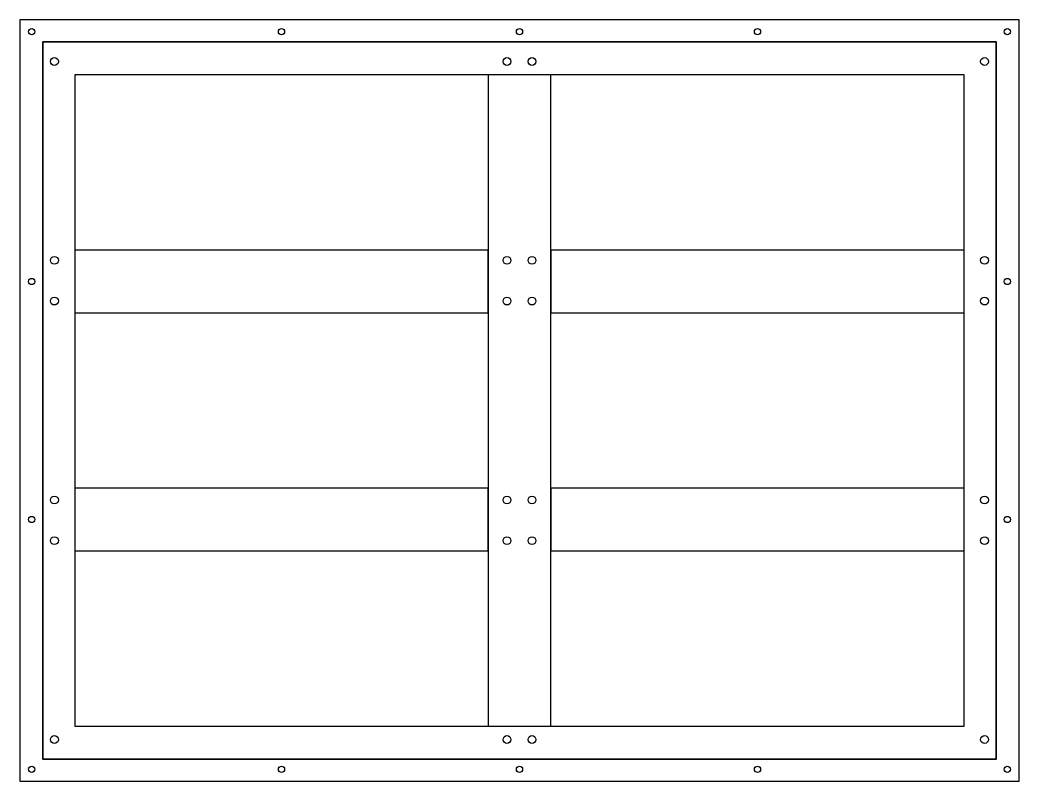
# Model space of a CAD drawing. Header units: inches. Extents: x 274 to 111780, y 464 to 1579898.
# Drawn here: x 54780 to 55418, y 1577073 to 1577559 of the extents above; entities that cross this region are included whole.
import ezdxf

# ---------------------------------------------------------------- set-up
doc = ezdxf.new("R2010")
doc.units = ezdxf.units.IN
doc.header["$MEASUREMENT"] = 0
doc.layers.add('cutout', color=2, linetype='Continuous')
doc.layers.add('Nep V', color=1, linetype='Continuous', lineweight=35)

msp = doc.modelspace()

# ---------------------------------------------------------------- linework, layer by layer
at = {"layer": 'cutout', "color": 1, "linetype": 'Continuous'}
for points in [[(54779.7, 1577072.5), (55417.7, 1577072.5), (55417.7, 1577558.5), (54779.7, 1577558.5)], [(54794.2, 1577086.5), (55403.2, 1577086.5), (55403.2, 1577544.5), (54794.2, 1577544.5)], [(54814.7, 1577107.5), (55382.7, 1577107.5), (55382.7, 1577523.5), (54814.7, 1577523.5)], [(55078.7, 1577107.5), (55118.7, 1577107.5), (55118.7, 1577523.5), (55078.7, 1577523.5)], [(55078.7, 1577371.5), (55078.7, 1577411.5), (54814.7, 1577411.5), (54814.7, 1577371.5)], [(55382.7, 1577371.5), (55382.7, 1577411.5), (55118.7, 1577411.5), (55118.7, 1577371.5)], [(55078.7, 1577219.5), (55078.7, 1577259.5), (54814.7, 1577259.5), (54814.7, 1577219.5)], [(55382.7, 1577219.5), (55382.7, 1577259.5), (55118.7, 1577259.5), (55118.7, 1577219.5)]]:
    msp.add_lwpolyline(points, close=True, dxfattribs=at)
at = {"layer": 'cutout', "linetype": 'Continuous'}
for centre, radius in [((54787.2, 1577551), 2), ((54946.7, 1577551), 2), ((55098.7, 1577551), 2), ((55250.7, 1577551), 2), ((55410.2, 1577551), 2), ((54801.7, 1577532), 2.5), ((55090.7, 1577532), 2.5), ((55106.7, 1577532), 2.5), ((55395.7, 1577532), 2.5), ((54801.7, 1577405), 2.5), ((55090.7, 1577405), 2.5), ((55106.7, 1577405), 2.5), ((55395.7, 1577405), 2.5), ((54787.2, 1577391.5), 2), ((55410.2, 1577391.5), 2), ((54801.7, 1577379), 2.5), ((55090.7, 1577379), 2.5), ((55106.7, 1577379), 2.5), ((55395.7, 1577379), 2.5), ((54801.7, 1577252), 2.5), ((55090.7, 1577252), 2.5), ((55106.7, 1577252), 2.5), ((55395.7, 1577252), 2.5), ((54787.2, 1577239.5), 2), ((55410.2, 1577239.5), 2), ((54801.7, 1577226), 2.5), ((55090.7, 1577226), 2.5), ((55106.7, 1577226), 2.5), ((55395.7, 1577226), 2.5), ((54801.7, 1577099), 2.5), ((55090.7, 1577099), 2.5), ((55106.7, 1577099), 2.5), ((55395.7, 1577099), 2.5), ((54787.2, 1577080), 2), ((54946.7, 1577080), 2), ((55098.7, 1577080), 2), ((55250.7, 1577080), 2), ((55410.2, 1577080), 2)]:
    msp.add_circle(centre, radius, dxfattribs=at)
at = {"layer": 'Nep V', "linetype": 'Continuous'}
msp.add_lwpolyline([(54794.2, 1577544.5), (55403.2, 1577544.5), (55403.2, 1577086.5), (54794.2, 1577086.5)], close=True, dxfattribs=at)

doc.saveas('drawing.dxf')
